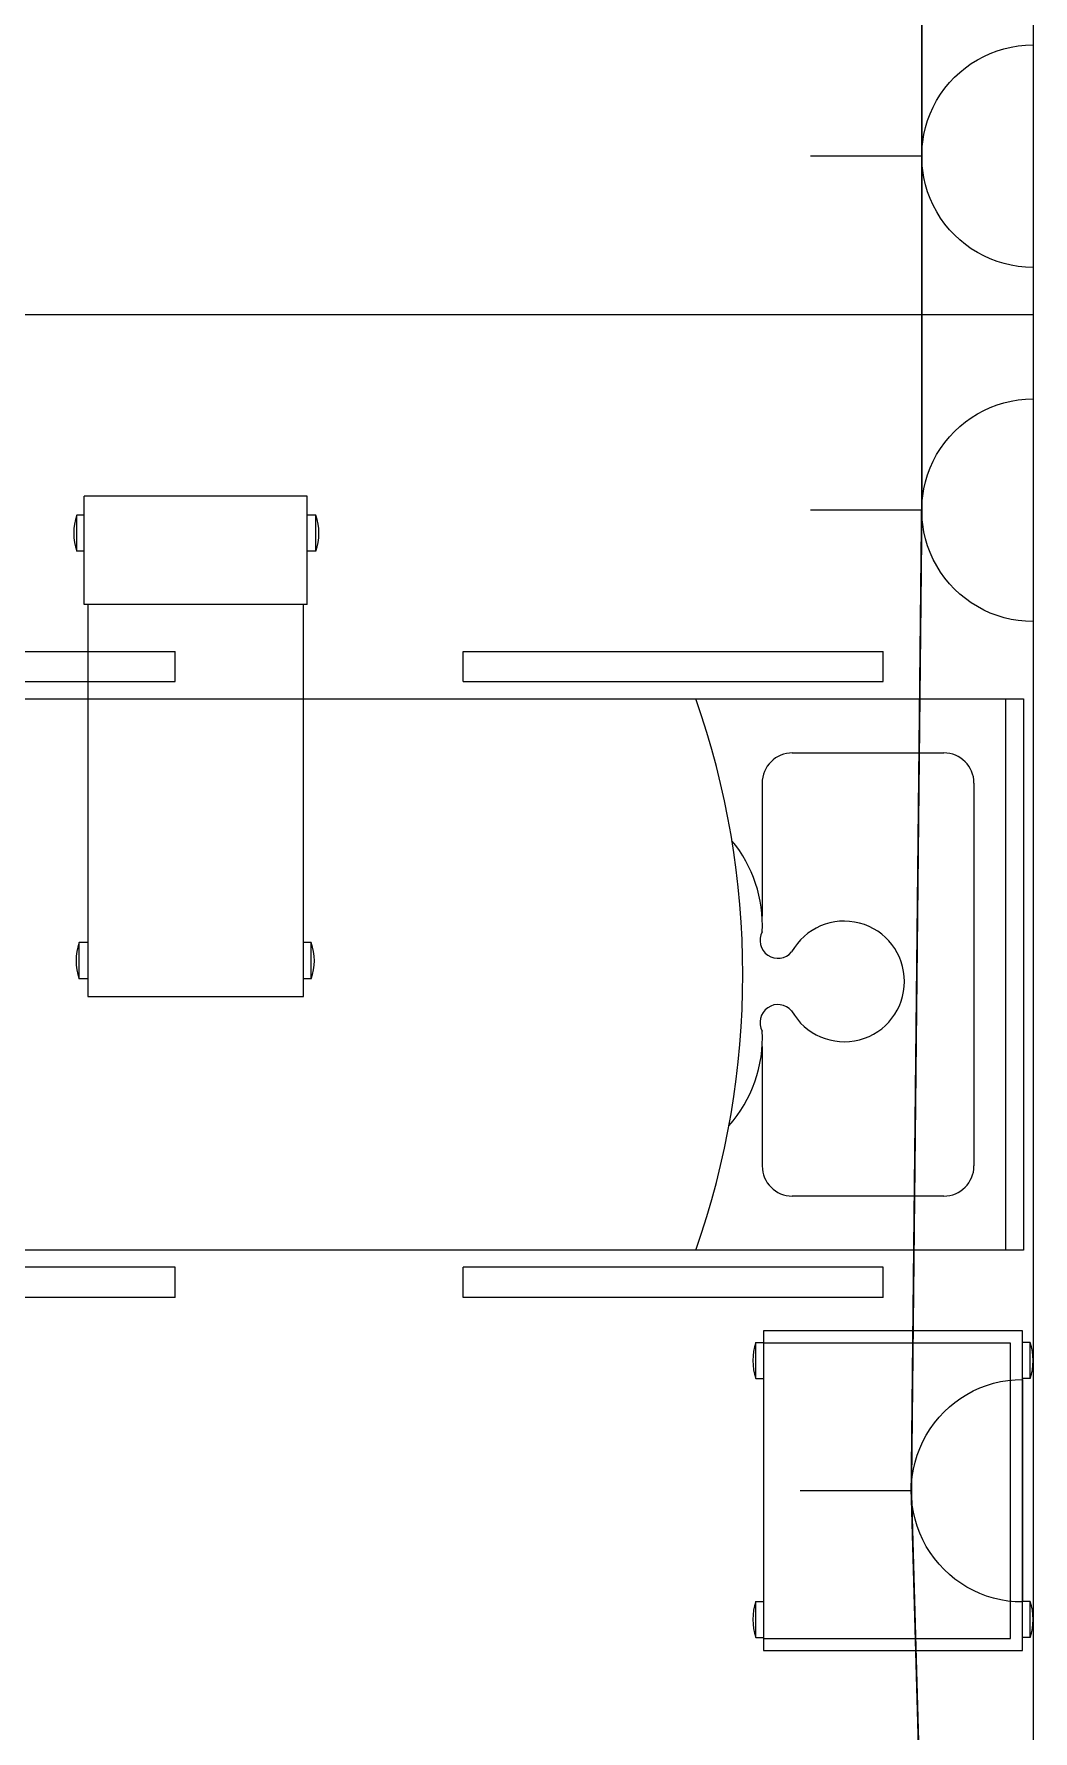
# Model space of a CAD drawing. Header units: metres. Extents: x 75097 to 220695, y -1557923 to -1361206.
# Drawn here: x 124644 to 126301, y -1438512 to -1435696 of the extents above; entities that cross this region are included whole.
import ezdxf

# ---------------------------------------------------------------- set-up
doc = ezdxf.new("R2010")
doc.units = ezdxf.units.M
doc.layers.get('0').update_dxf_attribs({"lineweight": 0})
for name, color, linetype, lineweight in [('A-100 - Copy$0$Medical Equipment and Furniture', 8, 'Continuous', 0), ('A-100 - Copy$0$Medical Equipment and Furniture1', 8, 'Continuous', 5), ('A-100 - Copy$0$Walls', 8, 'Continuous', 0)]:
    doc.layers.add(name, color=color, linetype=linetype, lineweight=lineweight)
doc.layers.add('E-POWR', color=7, linetype='Continuous', lineweight=9, true_color=0x4e7e3e)

# ---------------------------------------------------------------- blocks, each defined once
blk = doc.blocks.new('NORMAL SOCKET')
at = {"layer": 'E-POWR'}
for p, q in [((0, 307.7), (0, 615.4)), ((-307.7, 0), (307.7, 0))]:
    blk.add_line(p, q, dxfattribs=at)
blk.add_ellipse((0, 0), major_axis=(32.8, 305.9), ratio=1, start_param=4.81904, end_param=7.960633, dxfattribs=at)
blk = doc.blocks.new('A-100 - Copy$0$Hospital Bed')
at = {"layer": 'A-100 - Copy$0$Medical Equipment and Furniture1'}
for p, q in [((38.338, -101.6315, 0), (38.338, -101.6815, 0)), ((38.338, -101.6315, 0), (39.0347, -101.6315, 0)), ((39.0347, -101.6315, 0), (39.0347, -101.6815, 0)), ((39.5123, -101.6315, 0), (40.209, -101.6315, 0)), ((39.5123, -101.6315, 0), (39.5123, -101.6815, 0)), ((40.209, -101.6315, 0), (40.209, -101.6815, 0)), ((38.338, -101.6815, 0), (39.0347, -101.6815, 0)), ((39.5123, -101.6815, 0), (40.209, -101.6815, 0)), ((38.105, -102.6245, 0), (38.105, -101.7101, 0)), ((38.105, -101.7101, 0), (40.4164, -101.7101, 0)), ((38.135, -102.6245, 0), (38.135, -101.7101, 0)), ((40.3864, -101.7101, 0), (40.3864, -102.6245, 0)), ((40.4164, -101.7101, 0), (40.4164, -102.6245, 0)), ((38.2374, -101.7997, 0), (38.4887, -101.7997, 0)), ((38.1874, -102.485, 0), (38.1874, -101.8497, 0)), ((38.5387, -102.0476, 0), (38.5387, -101.8497, 0)), ((38.5387, -102.485, 0), (38.5387, -102.264, 0)), ((38.4887, -102.535, 0), (38.2374, -102.535, 0)), ((40.4164, -102.6245, 0), (38.105, -102.6245, 0)), ((38.338, -102.6532, 0), (38.338, -102.7032, 0)), ((39.0347, -102.6532, 0), (38.338, -102.6532, 0)), ((39.0347, -102.6532, 0), (39.0347, -102.7032, 0)), ((40.209, -102.6532, 0), (39.5123, -102.6532, 0)), ((39.5123, -102.6532, 0), (39.5123, -102.7032, 0)), ((40.209, -102.6532, 0), (40.209, -102.7032, 0)), ((39.0347, -102.7032, 0), (38.338, -102.7032, 0)), ((40.209, -102.7032, 0), (39.5123, -102.7032, 0))]:
    blk.add_line(p, q, dxfattribs=at)
at = {"layer": 'A-100 - Copy$0$Medical Equipment and Furniture1', "elevation": 0}
for points in [[(38.6489, -102.6245), (38.6489, -102.6245), (38.6489, -102.6245), (38.6489, -102.6245), (38.6489, -102.6245), (38.6489, -102.6245), (38.6489, -102.6245), (38.6489, -102.6245), (38.6489, -102.6245), (38.6489, -102.6245), (38.6489, -102.6245), (38.6489, -102.6245), (38.6489, -102.6245), (38.6489, -102.6245), (38.6489, -102.6245), (38.6489, -102.6245), (38.6489, -102.6245), (38.6489, -102.6245), (38.6489, -102.6245), (38.6489, -102.6245), (38.6489, -102.6245), (38.6489, -102.6245), (38.6489, -102.6245), (38.6489, -102.6245), (38.6489, -102.6245), (38.6489, -102.6245), (38.6489, -102.6245), (38.6489, -102.6245), (38.6489, -102.6245), (38.6489, -102.6245), (38.6489, -102.6245), (38.6489, -102.6245), (38.6489, -102.6245), (38.6489, -102.6245), (38.6489, -102.6245), (38.6489, -102.6245), (38.6489, -102.6245), (38.6489, -102.6245), (38.6489, -102.6245), (38.6489, -102.6245), (38.6489, -102.6245), (38.6489, -102.6245), (38.6489, -102.6245), (38.6489, -102.6245), (38.6489, -102.6245), (38.6489, -102.6245), (38.6489, -102.6245), (38.6489, -102.6245), (38.6489, -102.6245), (38.6489, -102.6245), (38.6489, -102.6245), (38.6489, -102.6245), (38.6489, -102.6245), (38.6489, -102.6245), (38.6489, -102.6245), (38.6489, -102.6245), (38.6489, -102.6245), (38.6489, -102.6245), (38.6489, -102.6245), (38.6489, -102.6245), (38.6489, -102.6245), (38.6489, -102.6245), (38.6489, -102.6245), (38.6489, -102.6245), (38.6489, -102.6245), (38.6489, -102.6245), (38.6489, -102.6245), (38.6489, -102.6245), (38.6489, -102.6245), (38.6489, -102.6245), (38.6489, -102.6245), (38.6489, -102.6245), (38.6489, -102.6245), (38.6489, -102.6245), (38.6489, -102.6245), (38.6489, -102.6245), (38.6489, -102.6245), (38.6489, -102.6245), (38.6489, -102.6245), (38.6489, -102.6245), (38.6489, -102.6245), (38.6489, -102.6245), (38.6489, -102.6245), (38.6489, -102.6245), (38.6489, -102.6245), (38.6489, -102.6245), (38.6489, -102.6245), (38.6489, -102.6245), (38.6489, -102.6245), (38.6489, -102.6245), (38.6489, -102.6245), (38.6489, -102.6245), (38.6489, -102.6245), (38.6489, -102.6245), (38.6489, -102.6245), (38.6489, -102.6245), (38.6489, -102.6245), (38.6489, -102.6245), (38.6489, -102.6245), (38.6489, -102.6245), (38.6489, -102.6245), (38.6489, -102.6245), (38.6489, -102.6245), (38.6489, -102.6245), (38.6489, -102.6245), (38.6489, -102.6245), (38.6489, -102.6245), (38.6489, -102.6245), (38.6489, -102.6245), (38.6489, -102.6245), (38.6489, -102.6245), (38.6489, -102.6245), (38.6489, -102.6245), (38.6489, -102.6245), (38.6489, -102.6245), (38.6489, -102.6245), (38.6489, -102.6245), (38.6489, -102.6245), (38.6489, -102.6245), (38.6489, -102.6245), (38.6489, -102.6245), (38.6489, -102.6245), (38.6489, -102.6245), (38.6489, -102.6245), (38.6489, -102.6245), (38.6489, -102.6245), (38.6489, -102.6245), (38.6489, -102.6245), (38.6489, -102.6245), (38.6489, -102.6245), (38.6489, -102.6245), (38.6489, -102.6245), (38.6489, -102.6245), (38.6489, -102.6245), (38.6489, -102.6245), (38.6489, -102.6245), (38.6489, -102.6245), (38.6489, -102.6245), (38.6489, -102.6245), (38.6489, -102.6245), (38.6489, -102.6245), (38.6489, -102.6245), (38.6489, -102.6245), (38.6489, -102.6245), (38.6489, -102.6245), (38.6489, -102.6245), (38.6489, -102.6245), (38.6489, -102.6245), (38.6489, -102.6245), (38.6489, -102.6245), (38.6489, -102.6245), (38.6489, -102.6245), (38.6489, -102.6245), (38.6489, -102.6245), (38.6489, -102.6245), (38.6489, -102.6245), (38.6489, -102.6245), (38.6489, -102.6245), (38.6489, -102.6245), (38.6489, -102.6245), (38.6489, -102.6245), (38.6489, -102.6245), (38.6489, -102.6245), (38.6489, -102.6245), (38.6489, -102.6245), (38.6489, -102.6245), (38.6489, -102.6245), (38.6489, -102.6245), (38.6489, -102.6245), (38.6489, -102.6245), (38.6489, -102.6245), (38.6489, -102.6245), (38.6489, -102.6245), (38.6489, -102.6245), (38.6489, -102.6245), (38.6489, -102.6245), (38.6489, -102.6245), (38.6489, -102.6245), (38.6489, -102.6245), (38.6489, -102.6245), (38.6489, -102.6245), (38.6489, -102.6245), (38.6489, -102.6245), (38.6489, -102.6245), (38.6489, -102.6245), (38.6489, -102.6245), (38.6489, -102.6245), (38.6489, -102.6245), (38.6489, -102.6245), (38.6489, -102.6245), (38.6489, -102.6245), (38.6489, -102.6245), (38.6489, -102.6245), (38.6489, -102.6245), (38.6489, -102.6245), (38.6489, -102.6245), (38.6489, -102.6245), (38.6489, -102.6245), (38.6489, -102.6245), (38.6489, -102.6245), (38.6489, -102.6245), (38.6489, -102.6245), (38.6489, -102.6245), (38.6489, -102.6245), (38.6489, -102.6245), (38.6489, -102.6245), (38.6489, -102.6245), (38.6489, -102.6245), (38.6489, -102.6245), (38.6489, -102.6245), (38.6489, -102.6245), (38.6489, -102.6245), (38.6489, -102.6245), (38.6489, -102.6245), (38.6489, -102.6245), (38.6489, -102.6245), (38.6489, -102.6245), (38.6489, -102.6245), (38.6489, -102.6245)], [(38.6489, -102.6245), (38.6489, -102.6245), (38.6489, -102.6245), (38.6489, -102.6245), (38.6489, -102.6245), (38.6489, -102.6245), (38.6489, -102.6245), (38.6489, -102.6245), (38.6489, -102.6245), (38.6489, -102.6245), (38.6489, -102.6245), (38.6489, -102.6245), (38.6489, -102.6245), (38.6489, -102.6245), (38.6489, -102.6245), (38.6489, -102.6245), (38.6489, -102.6245), (38.6489, -102.6245), (38.6489, -102.6245), (38.6489, -102.6245), (38.6489, -102.6245), (38.6489, -102.6245), (38.6489, -102.6245), (38.6489, -102.6245), (38.6489, -102.6245), (38.6489, -102.6245), (38.6489, -102.6245), (38.6489, -102.6245), (38.6489, -102.6245), (38.6489, -102.6245), (38.6489, -102.6245), (38.6489, -102.6245), (38.6489, -102.6245), (38.6489, -102.6245), (38.6489, -102.6245), (38.6489, -102.6245), (38.6489, -102.6245), (38.6489, -102.6245), (38.6489, -102.6245), (38.6489, -102.6245), (38.6489, -102.6245), (38.6489, -102.6245), (38.6489, -102.6245), (38.6489, -102.6245), (38.6489, -102.6245), (38.6489, -102.6245), (38.6489, -102.6245), (38.6489, -102.6245), (38.6489, -102.6245), (38.6489, -102.6245), (38.6489, -102.6245), (38.6489, -102.6245), (38.6489, -102.6245), (38.6489, -102.6245), (38.6489, -102.6245), (38.6489, -102.6245), (38.6489, -102.6245), (38.6489, -102.6245), (38.6489, -102.6245), (38.6489, -102.6245), (38.6489, -102.6245), (38.6489, -102.6245), (38.6489, -102.6245), (38.6489, -102.6245), (38.6489, -102.6245), (38.6489, -102.6245), (38.6489, -102.6245), (38.6489, -102.6245), (38.6489, -102.6245), (38.6489, -102.6245), (38.6489, -102.6245), (38.6489, -102.6245), (38.6489, -102.6245), (38.6489, -102.6245), (38.6489, -102.6245), (38.6489, -102.6245), (38.6489, -102.6245), (38.6489, -102.6245), (38.6489, -102.6245), (38.6489, -102.6245), (38.6489, -102.6245), (38.6489, -102.6245), (38.6489, -102.6245), (38.6489, -102.6245), (38.6489, -102.6245), (38.6489, -102.6245), (38.6489, -102.6245), (38.6489, -102.6245), (38.6489, -102.6245), (38.6489, -102.6245), (38.6489, -102.6245), (38.6489, -102.6245), (38.6489, -102.6245), (38.6489, -102.6245), (38.6489, -102.6245), (38.6489, -102.6245), (38.6489, -102.6245), (38.6489, -102.6245), (38.6489, -102.6245), (38.6489, -102.6245), (38.6489, -102.6245), (38.6489, -102.6245), (38.6489, -102.6245), (38.6489, -102.6245), (38.6489, -102.6245), (38.6489, -102.6245), (38.6489, -102.6245), (38.6489, -102.6245), (38.6489, -102.6245), (38.6489, -102.6245), (38.6489, -102.6245), (38.6489, -102.6245), (38.6489, -102.6245), (38.6489, -102.6245), (38.6489, -102.6245), (38.6489, -102.6245), (38.6489, -102.6245), (38.6489, -102.6245), (38.6489, -102.6245), (38.6489, -102.6245), (38.6489, -102.6245), (38.6489, -102.6245), (38.6489, -102.6245), (38.6489, -102.6245), (38.6489, -102.6245), (38.6489, -102.6245), (38.6489, -102.6245), (38.6489, -102.6245), (38.6489, -102.6245), (38.6489, -102.6245), (38.6489, -102.6245), (38.6489, -102.6245), (38.6489, -102.6245), (38.6489, -102.6245), (38.6489, -102.6245), (38.6489, -102.6245), (38.6489, -102.6245), (38.6489, -102.6245), (38.6489, -102.6245), (38.6489, -102.6245), (38.6489, -102.6245), (38.6489, -102.6245), (38.6489, -102.6245), (38.6489, -102.6245), (38.6489, -102.6245), (38.6489, -102.6245), (38.6489, -102.6245), (38.6489, -102.6245), (38.6489, -102.6245), (38.6489, -102.6245), (38.6489, -102.6245), (38.6489, -102.6245), (38.6489, -102.6245), (38.6489, -102.6245), (38.6489, -102.6245), (38.6489, -102.6245), (38.6489, -102.6245), (38.6489, -102.6245), (38.6489, -102.6245), (38.6489, -102.6245), (38.6489, -102.6245), (38.6489, -102.6245), (38.6489, -102.6245), (38.6489, -102.6245), (38.6489, -102.6245), (38.6489, -102.6245), (38.6489, -102.6245), (38.6489, -102.6245), (38.6489, -102.6245), (38.6489, -102.6245), (38.6489, -102.6245), (38.6489, -102.6245), (38.6489, -102.6245), (38.6489, -102.6245), (38.6489, -102.6245), (38.6489, -102.6245), (38.6489, -102.6245), (38.6489, -102.6245), (38.6489, -102.6245), (38.6489, -102.6245), (38.6489, -102.6245), (38.6489, -102.6245), (38.6489, -102.6245), (38.6489, -102.6245), (38.6489, -102.6245), (38.6489, -102.6245), (38.6489, -102.6245), (38.6489, -102.6245), (38.6489, -102.6245), (38.6489, -102.6245), (38.6489, -102.6245), (38.6489, -102.6245), (38.6489, -102.6245), (38.6489, -102.6245), (38.6489, -102.6245), (38.6489, -102.6245), (38.6489, -102.6245), (38.6489, -102.6245), (38.6489, -102.6245), (38.6489, -102.6245), (38.6489, -102.6245), (38.6489, -102.6245), (38.6489, -102.6245), (38.6489, -102.6245), (38.6489, -102.6245), (38.6489, -102.6245), (38.6489, -102.6245), (38.6489, -102.6245), (38.6489, -102.6245), (38.6489, -102.6245), (38.6489, -102.6245), (38.6489, -102.6245), (38.6489, -102.6245), (38.6489, -102.6245)], [(38.6489, -102.6245), (38.6489, -102.6245), (38.6489, -102.6245), (38.6489, -102.6245), (38.6489, -102.6245), (38.6489, -102.6245), (38.6489, -102.6245), (38.6489, -102.6245), (38.6489, -102.6245), (38.6489, -102.6245), (38.6489, -102.6245), (38.6489, -102.6245), (38.6489, -102.6245), (38.6489, -102.6245), (38.6489, -102.6245), (38.6489, -102.6245), (38.6489, -102.6245), (38.6489, -102.6245), (38.6489, -102.6245), (38.6489, -102.6245), (38.6489, -102.6245), (38.6489, -102.6245), (38.6489, -102.6245), (38.6489, -102.6245), (38.6489, -102.6245), (38.6489, -102.6245), (38.6489, -102.6245), (38.6489, -102.6245), (38.6489, -102.6245), (38.6489, -102.6245), (38.6489, -102.6245), (38.6489, -102.6245), (38.6489, -102.6245), (38.6489, -102.6245), (38.6489, -102.6245), (38.6489, -102.6245), (38.6489, -102.6245), (38.6489, -102.6245), (38.6489, -102.6245), (38.6489, -102.6245), (38.6489, -102.6245), (38.6489, -102.6245), (38.6489, -102.6245), (38.6489, -102.6245), (38.6489, -102.6245), (38.6489, -102.6245), (38.6489, -102.6245), (38.6489, -102.6245), (38.6489, -102.6245), (38.6489, -102.6245), (38.6489, -102.6245), (38.6489, -102.6245), (38.6489, -102.6245), (38.6489, -102.6245), (38.6489, -102.6245), (38.6489, -102.6245), (38.6489, -102.6245), (38.6489, -102.6245), (38.6489, -102.6245), (38.6489, -102.6245), (38.6489, -102.6245), (38.6489, -102.6245), (38.6489, -102.6245), (38.6489, -102.6245), (38.6489, -102.6245), (38.6489, -102.6245), (38.6489, -102.6245), (38.6489, -102.6245), (38.6489, -102.6245), (38.6489, -102.6245), (38.6489, -102.6245), (38.6489, -102.6245), (38.6489, -102.6245), (38.6489, -102.6245), (38.6489, -102.6245), (38.6489, -102.6245), (38.6489, -102.6245), (38.6489, -102.6245), (38.6489, -102.6245), (38.6489, -102.6245), (38.6489, -102.6245), (38.6489, -102.6245), (38.6489, -102.6245), (38.6489, -102.6245), (38.6489, -102.6245), (38.6489, -102.6245), (38.6489, -102.6245), (38.6489, -102.6245), (38.6489, -102.6245), (38.6489, -102.6245), (38.6489, -102.6245), (38.6489, -102.6245), (38.6489, -102.6245), (38.6489, -102.6245), (38.6489, -102.6245), (38.6489, -102.6245), (38.6489, -102.6245), (38.6489, -102.6245), (38.6489, -102.6245), (38.6489, -102.6245), (38.6489, -102.6245), (38.6489, -102.6245), (38.6489, -102.6245), (38.6489, -102.6245), (38.6489, -102.6245), (38.6489, -102.6245), (38.6489, -102.6245), (38.6489, -102.6245), (38.6489, -102.6245), (38.6489, -102.6245), (38.6489, -102.6245), (38.6489, -102.6245), (38.6489, -102.6245), (38.6489, -102.6245), (38.6489, -102.6245), (38.6489, -102.6245), (38.6489, -102.6245), (38.6489, -102.6245), (38.6489, -102.6245), (38.6489, -102.6245), (38.6489, -102.6245), (38.6489, -102.6245), (38.6489, -102.6245), (38.6489, -102.6245), (38.6489, -102.6245), (38.6489, -102.6245), (38.6489, -102.6245), (38.6489, -102.6245), (38.6489, -102.6245), (38.6489, -102.6245), (38.6489, -102.6245), (38.6489, -102.6245), (38.6489, -102.6245), (38.6489, -102.6245), (38.6489, -102.6245), (38.6489, -102.6245), (38.6489, -102.6245), (38.6489, -102.6245), (38.6489, -102.6245), (38.6489, -102.6245), (38.6489, -102.6245), (38.6489, -102.6245), (38.6489, -102.6245), (38.6489, -102.6245), (38.6489, -102.6245), (38.6489, -102.6245), (38.6489, -102.6245), (38.6489, -102.6245), (38.6489, -102.6245), (38.6489, -102.6245), (38.6489, -102.6245), (38.6489, -102.6245), (38.6489, -102.6245), (38.6489, -102.6245), (38.6489, -102.6245), (38.6489, -102.6245), (38.6489, -102.6245), (38.6489, -102.6245), (38.6489, -102.6245), (38.6489, -102.6245), (38.6489, -102.6245), (38.6489, -102.6245), (38.6489, -102.6245), (38.6489, -102.6245), (38.6489, -102.6245), (38.6489, -102.6245), (38.6489, -102.6245), (38.6489, -102.6245), (38.6489, -102.6245), (38.6489, -102.6245), (38.6489, -102.6245), (38.6489, -102.6245), (38.6489, -102.6245), (38.6489, -102.6245), (38.6489, -102.6245), (38.6489, -102.6245), (38.6489, -102.6245), (38.6489, -102.6245), (38.6489, -102.6245), (38.6489, -102.6245), (38.6489, -102.6245), (38.6489, -102.6245), (38.6489, -102.6245), (38.6489, -102.6245), (38.6489, -102.6245), (38.6489, -102.6245), (38.6489, -102.6245), (38.6489, -102.6245), (38.6489, -102.6245), (38.6489, -102.6245), (38.6489, -102.6245), (38.6489, -102.6245), (38.6489, -102.6245), (38.6489, -102.6245), (38.6489, -102.6245), (38.6489, -102.6245), (38.6489, -102.6245), (38.6489, -102.6245), (38.6489, -102.6245), (38.6489, -102.6245), (38.6489, -102.6245), (38.6489, -102.6245), (38.6489, -102.6245), (38.6489, -102.6245), (38.6489, -102.6245), (38.6489, -102.6245), (38.6489, -102.6245), (38.6489, -102.6245), (38.6489, -102.6245), (38.6489, -102.6245), (38.6489, -102.6245), (38.6489, -102.6245), (38.6489, -102.6245), (38.6489, -102.6245), (38.6489, -102.6245), (38.6489, -102.6245), (38.6489, -102.6245), (38.6489, -102.6245), (38.6489, -102.6245), (38.6489, -102.6245), (38.6489, -102.6245), (38.6489, -102.6245), (38.6489, -102.6245), (38.6489, -102.6245), (38.6489, -102.6245), (38.6489, -102.6245), (38.6489, -102.6245), (38.6489, -102.6245), (38.6489, -102.6245), (38.6489, -102.6245), (38.6489, -102.6245), (38.6489, -102.6245), (38.6489, -102.6245), (38.6489, -102.6245), (38.6489, -102.6245), (38.6489, -102.6245), (38.6489, -102.6245), (38.6489, -102.6245), (38.6489, -102.6245), (38.6489, -102.6245), (38.6489, -102.6245), (38.6489, -102.6245), (38.6489, -102.6245), (38.6489, -102.6245), (38.6489, -102.6245), (38.6489, -102.6245), (38.6489, -102.6245), (38.6489, -102.6245), (38.6489, -102.6245), (38.6489, -102.6245), (38.6489, -102.6245), (38.6489, -102.6245), (38.6489, -102.6245), (38.6489, -102.6245), (38.6489, -102.6245), (38.6489, -102.6245), (38.6489, -102.6245), (38.6489, -102.6245), (38.6489, -102.6245), (38.6489, -102.6245), (38.6489, -102.6245), (38.6489, -102.6245), (38.6489, -102.6245), (38.6489, -102.6245), (38.6489, -102.6245), (38.6489, -102.6245), (38.6489, -102.6245), (38.6489, -102.6245), (38.6489, -102.6245), (38.6489, -102.6245), (38.6489, -102.6245), (38.6489, -102.6245), (38.6489, -102.6245), (38.6489, -102.6245), (38.6489, -102.6245), (38.6489, -102.6245), (38.6489, -102.6245)]]:
    blk.add_lwpolyline(points, close=True, dxfattribs=at)
for points in [[(38.6489, -102.6245), (38.6489, -102.6245), (38.6489, -102.6245), (38.6489, -102.6245), (38.6489, -102.6245), (38.6489, -102.6245), (38.6489, -102.6245), (38.6489, -102.6245)], [(38.6489, -102.6245), (38.6489, -102.6245), (38.6489, -102.6245), (38.6489, -102.6245), (38.6489, -102.6245), (38.6489, -102.6245), (38.6489, -102.6245), (38.6489, -102.6245), (38.6489, -102.6245), (38.6489, -102.6245), (38.6489, -102.6245), (38.6489, -102.6245), (38.6489, -102.6245), (38.6489, -102.6245), (38.6489, -102.6245), (38.6489, -102.6245), (38.6489, -102.6245), (38.6489, -102.6245), (38.6489, -102.6245), (38.6489, -102.6245), (38.6489, -102.6245), (38.6489, -102.6245), (38.6489, -102.6245), (38.6489, -102.6245), (38.6489, -102.6245), (38.6489, -102.6245), (38.6489, -102.6245), (38.6489, -102.6245), (38.6489, -102.6245), (38.6489, -102.6245), (38.6489, -102.6245), (38.6489, -102.6245), (38.6489, -102.6245), (38.6489, -102.6245), (38.6489, -102.6245), (38.6489, -102.6245), (38.6489, -102.6245), (38.6489, -102.6245), (38.6489, -102.6245), (38.6489, -102.6245), (38.6489, -102.6245), (38.6489, -102.6245), (38.6489, -102.6245), (38.6489, -102.6245), (38.6489, -102.6245), (38.6489, -102.6245), (38.6489, -102.6245), (38.6489, -102.6245), (38.6489, -102.6245), (38.6489, -102.6245), (38.6489, -102.6245), (38.6489, -102.6245), (38.6489, -102.6245), (38.6489, -102.6245), (38.6489, -102.6245), (38.6489, -102.6245), (38.6489, -102.6245), (38.6489, -102.6245), (38.6489, -102.6245), (38.6489, -102.6245), (38.6489, -102.6245), (38.6489, -102.6245), (38.6489, -102.6245), (38.6489, -102.6245), (38.6489, -102.6245), (38.6489, -102.6245), (38.6489, -102.6245), (38.6489, -102.6245), (38.6489, -102.6245), (38.6489, -102.6245), (38.6489, -102.6245), (38.6489, -102.6245), (38.6489, -102.6245), (38.6489, -102.6245), (38.6489, -102.6245), (38.6489, -102.6245), (38.6489, -102.6245), (38.6489, -102.6245), (38.6489, -102.6245), (38.6489, -102.6245), (38.6489, -102.6245), (38.6489, -102.6245), (38.6489, -102.6245), (38.6489, -102.6245), (38.6489, -102.6245), (38.6489, -102.6245), (38.6489, -102.6245), (38.6489, -102.6245), (38.6489, -102.6245), (38.6489, -102.6245), (38.6489, -102.6245), (38.6489, -102.6245), (38.6489, -102.6245), (38.6489, -102.6245), (38.6489, -102.6245), (38.6489, -102.6245), (38.6489, -102.6245), (38.6489, -102.6245), (38.6489, -102.6245), (38.6489, -102.6245), (38.6489, -102.6245), (38.6489, -102.6245), (38.6489, -102.6245), (38.6489, -102.6245), (38.6489, -102.6245), (38.6489, -102.6245), (38.6489, -102.6245), (38.6489, -102.6245), (38.6489, -102.6245), (38.6489, -102.6245), (38.6489, -102.6245)], [(38.6489, -102.6245), (38.6489, -102.6245), (38.6489, -102.6245), (38.6489, -102.6245), (38.6489, -102.6245), (38.6489, -102.6245), (38.6489, -102.6245), (38.6489, -102.6245), (38.6489, -102.6245), (38.6489, -102.6245), (38.6489, -102.6245), (38.6489, -102.6245), (38.6489, -102.6245), (38.6489, -102.6245), (38.6489, -102.6245), (38.6489, -102.6245), (38.6489, -102.6245)], [(38.6489, -102.6245), (38.6489, -102.6245), (38.6489, -102.6245), (38.6489, -102.6245), (38.6489, -102.6245), (38.6489, -102.6245), (38.6489, -102.6245)], [(38.6489, -102.6245), (38.6489, -102.6245), (38.6489, -102.6245), (38.6489, -102.6245), (38.6489, -102.6245), (38.6489, -102.6245), (38.6489, -102.6245), (38.6489, -102.6245), (38.6489, -102.6245), (38.6489, -102.6245), (38.6489, -102.6245), (38.6489, -102.6245)], [(38.6489, -102.6245), (38.6489, -102.6245), (38.6489, -102.6245), (38.6489, -102.6245), (38.6489, -102.6245), (38.6489, -102.6245), (38.6489, -102.6245), (38.6489, -102.6245), (38.6489, -102.6245), (38.6489, -102.6245), (38.6489, -102.6245), (38.6489, -102.6245), (38.6489, -102.6245), (38.6489, -102.6245), (38.6489, -102.6245), (38.6489, -102.6245), (38.6489, -102.6245), (38.6489, -102.6245), (38.6489, -102.6245), (38.6489, -102.6245), (38.6489, -102.6245), (38.6489, -102.6245), (38.6489, -102.6245), (38.6489, -102.6245), (38.6489, -102.6245), (38.6489, -102.6245), (38.6489, -102.6245), (38.6489, -102.6245), (38.6489, -102.6245), (38.6489, -102.6245), (38.6489, -102.6245), (38.6489, -102.6245), (38.6489, -102.6245), (38.6489, -102.6245), (38.6489, -102.6245), (38.6489, -102.6245), (38.6489, -102.6245), (38.6489, -102.6245), (38.6489, -102.6245), (38.6489, -102.6245), (38.6489, -102.6245), (38.6489, -102.6245), (38.6489, -102.6245), (38.6489, -102.6245), (38.6489, -102.6245), (38.6489, -102.6245), (38.6489, -102.6245), (38.6489, -102.6245), (38.6489, -102.6245), (38.6489, -102.6245), (38.6489, -102.6245), (38.6489, -102.6245), (38.6489, -102.6245), (38.6489, -102.6245), (38.6489, -102.6245), (38.6489, -102.6245), (38.6489, -102.6245), (38.6489, -102.6245), (38.6489, -102.6245), (38.6489, -102.6245), (38.6489, -102.6245), (38.6489, -102.6245), (38.6489, -102.6245), (38.6489, -102.6245), (38.6489, -102.6245), (38.6489, -102.6245), (38.6489, -102.6245), (38.6489, -102.6245), (38.6489, -102.6245), (38.6489, -102.6245), (38.6489, -102.6245), (38.6489, -102.6245), (38.6489, -102.6245), (38.6489, -102.6245), (38.6489, -102.6245), (38.6489, -102.6245), (38.6489, -102.6245), (38.6489, -102.6245), (38.6489, -102.6245), (38.6489, -102.6245), (38.6489, -102.6245), (38.6489, -102.6245), (38.6489, -102.6245), (38.6489, -102.6245), (38.6489, -102.6245), (38.6489, -102.6245), (38.6489, -102.6245), (38.6489, -102.6245), (38.6489, -102.6245)], [(38.6489, -102.6245), (38.6489, -102.6245), (38.6489, -102.6245), (38.6489, -102.6245), (38.6489, -102.6245), (38.6489, -102.6245), (38.6489, -102.6245), (38.6489, -102.6245), (38.6489, -102.6245), (38.6489, -102.6245), (38.6489, -102.6245), (38.6489, -102.6245), (38.6489, -102.6245), (38.6489, -102.6245), (38.6489, -102.6245), (38.6489, -102.6245), (38.6489, -102.6245), (38.6489, -102.6245), (38.6489, -102.6245), (38.6489, -102.6245), (38.6489, -102.6245), (38.6489, -102.6245), (38.6489, -102.6245), (38.6489, -102.6245), (38.6489, -102.6245), (38.6489, -102.6245), (38.6489, -102.6245), (38.6489, -102.6245), (38.6489, -102.6245), (38.6489, -102.6245), (38.6489, -102.6245), (38.6489, -102.6245), (38.6489, -102.6245), (38.6489, -102.6245), (38.6489, -102.6245), (38.6489, -102.6245), (38.6489, -102.6245), (38.6489, -102.6245), (38.6489, -102.6245), (38.6489, -102.6245), (38.6489, -102.6245), (38.6489, -102.6245), (38.6489, -102.6245), (38.6489, -102.6245), (38.6489, -102.6245), (38.6489, -102.6245), (38.6489, -102.6245), (38.6489, -102.6245), (38.6489, -102.6245), (38.6489, -102.6245), (38.6489, -102.6245), (38.6489, -102.6245), (38.6489, -102.6245), (38.6489, -102.6245)], [(38.6489, -102.6245), (38.6489, -102.6245), (38.6489, -102.6245), (38.6489, -102.6245), (38.6489, -102.6245), (38.6489, -102.6245), (38.6489, -102.6245), (38.6489, -102.6245), (38.6489, -102.6245), (38.6489, -102.6245)], [(38.6489, -102.6245), (38.6489, -102.6245), (38.6489, -102.6245), (38.6489, -102.6245), (38.6489, -102.6245), (38.6489, -102.6245), (38.6489, -102.6245), (38.6489, -102.6245), (38.6489, -102.6245), (38.6489, -102.6245)], [(38.6489, -102.6245), (38.6489, -102.6245), (38.6489, -102.6245), (38.6489, -102.6245), (38.6489, -102.6245), (38.6489, -102.6245), (38.6489, -102.6245), (38.6489, -102.6245), (38.6489, -102.6245), (38.6489, -102.6245), (38.6489, -102.6245), (38.6489, -102.6245), (38.6489, -102.6245), (38.6489, -102.6245), (38.6489, -102.6245)], [(38.6489, -102.6245), (38.6489, -102.6245), (38.6489, -102.6245), (38.6489, -102.6245), (38.6489, -102.6245), (38.6489, -102.6245), (38.6489, -102.6245), (38.6489, -102.6245), (38.6489, -102.6245), (38.6489, -102.6245)], [(38.6489, -102.6245), (38.6489, -102.6245), (38.6489, -102.6245), (38.6489, -102.6245), (38.6489, -102.6245), (38.6489, -102.6245), (38.6489, -102.6245)], [(38.6489, -102.6245), (38.6489, -102.6245), (38.6489, -102.6245), (38.6489, -102.6245), (38.6489, -102.6245), (38.6489, -102.6245), (38.6489, -102.6245), (38.6489, -102.6245), (38.6489, -102.6245), (38.6489, -102.6245)], [(38.6489, -102.6245), (38.6489, -102.6245), (38.6489, -102.6245), (38.6489, -102.6245), (38.6489, -102.6245), (38.6489, -102.6245), (38.6489, -102.6245), (38.6489, -102.6245), (38.6489, -102.6245), (38.6489, -102.6245), (38.6489, -102.6245), (38.6489, -102.6245), (38.6489, -102.6245), (38.6489, -102.6245), (38.6489, -102.6245), (38.6489, -102.6245), (38.6489, -102.6245), (38.6489, -102.6245)], [(38.6489, -102.6245), (38.6489, -102.6245), (38.6489, -102.6245), (38.6489, -102.6245), (38.6489, -102.6245), (38.6489, -102.6245), (38.6489, -102.6245), (38.6489, -102.6245), (38.6489, -102.6245)]]:
    blk.add_lwpolyline(points, dxfattribs=at)
at = {"layer": 'A-100 - Copy$0$Medical Equipment and Furniture1'}
for centre, radius, start, end in [((39.9488, -102.1673, 0), 1.378, 160.6222, 199.3778), ((38.2374, -101.8497, 0), 0.05, 90, 180), ((38.4887, -101.8497, 0), 0.05, 0, 90), ((38.7578, -102.0625, 0), 0.2195, 138.2973, 182.816), ((38.4026, -102.1558, 0), 0.1, 29.3037, 330.6963), ((38.5126, -102.0878, 0), 0.0297, 220.0437, 29.1003), ((38.5126, -102.2238, 0), 0.0297, 330.8997, 139.9563), ((38.7578, -102.2491, 0), 0.2195, 177.184, 219.6878), ((38.2374, -102.485, 0), 0.05, 180, 270), ((38.4887, -102.485, 0), 0.05, 270, 0)]:
    blk.add_arc(centre, radius, start, end, dxfattribs=at)
blk = doc.blocks.new('A-100 - Copy$0$HF13963-P')
at = {"layer": 'A-100 - Copy$0$Medical Equipment and Furniture1'}
for p, q in [((0.0915, 0.1995), (0.0315, 0.1995)), ((0.0315, 0.1995), (0.0315, 0.185)), ((0.0915, 0.1995), (0.0915, 0.185)), ((0.18, 0.185), (0, 0.185)), ((0, 0.185), (0, -0.185)), ((0.18, 0.185), (0.18, -0.185)), ((0.83, 0.1788), (0.18, 0.1788)), ((0.8007, 0.1919), (0.7407, 0.1919)), ((0.7407, 0.1919), (0.7407, 0.1788)), ((0.8007, 0.1919), (0.8007, 0.1788)), ((0.83, -0.1788), (0.83, 0.1788)), ((0.18, -0.185), (0, -0.185)), ((0.0315, -0.185), (0.0315, -0.1971)), ((0.0915, -0.185), (0.0915, -0.1971)), ((0.18, -0.1788), (0.83, -0.1788)), ((0.7407, -0.1788), (0.7407, -0.1933)), ((0.8007, -0.1933), (0.7407, -0.1933)), ((0.8007, -0.1788), (0.8007, -0.1933)), ((0.0915, -0.1971), (0.0315, -0.1971))]:
    blk.add_line(p, q, dxfattribs=at)
for centre, start, end in [((0.0615, 0.112), 71.0754, 108.9246), ((0.7707, 0.1044), 71.0754, 108.9246), ((0.7707, -0.1058), 251.0754, 288.9246), ((0.0615, -0.1096), 251.0754, 288.9246)]:
    blk.add_arc(centre, 0.0925, start, end, dxfattribs=at)
blk = doc.blocks.new('A-100 - Copy$0$HF10531-P')
at = {"layer": 'A-100 - Copy$0$Medical Equipment and Furniture1'}
for p, q in [((0.53, 0.43), (0, 0.43)), ((0, 0.43), (0, 0)), ((0.0791, 0.4424), (0.0191, 0.4424)), ((0.0191, 0.4424), (0.0191, 0.43)), ((0.0791, 0.4424), (0.0791, 0.43)), ((0.5086, 0.4424), (0.4486, 0.4424)), ((0.4486, 0.4424), (0.4486, 0.43)), ((0.5086, 0.4424), (0.5086, 0.43)), ((0.53, 0), (0.53, 0.43)), ((0.51, 0.41), (0.02, 0.41)), ((0.02, 0.41), (0.02, 0)), ((0.51, 0), (0.51, 0.41)), ((0, 0), (0.53, 0)), ((0.0191, -0.0124), (0.0191, 0)), ((0.0791, -0.0124), (0.0791, 0)), ((0.4486, -0.0124), (0.4486, 0)), ((0.5086, -0.0124), (0.5086, 0)), ((0.0791, -0.0124), (0.0191, -0.0124)), ((0.5086, -0.0124), (0.4486, -0.0124))]:
    blk.add_line(p, q, dxfattribs=at)
for points in [[(0.02, 0.41), (0.02, 0.41), (0.02, 0.41), (0.02, 0.41), (0.02, 0.41), (0.02, 0.41), (0.02, 0.41), (0.02, 0.41), (0.02, 0.41), (0.02, 0.41), (0.02, 0.41), (0.02, 0.41), (0.02, 0.41), (0.02, 0.41), (0.02, 0.41), (0.02, 0.41), (0.02, 0.41), (0.02, 0.41), (0.02, 0.41), (0.02, 0.41), (0.02, 0.41), (0.02, 0.41), (0.02, 0.41), (0.02, 0.41), (0.02, 0.41), (0.02, 0.41), (0.02, 0.41), (0.02, 0.41), (0.02, 0.41), (0.02, 0.41), (0.02, 0.41), (0.02, 0.41), (0.02, 0.41), (0.02, 0.41), (0.02, 0.41), (0.02, 0.41), (0.02, 0.41), (0.02, 0.41), (0.02, 0.41), (0.02, 0.41), (0.02, 0.41), (0.02, 0.41), (0.02, 0.41), (0.02, 0.41), (0.02, 0.41), (0.02, 0.41), (0.02, 0.41), (0.02, 0.41), (0.02, 0.41), (0.02, 0.41), (0.02, 0.41), (0.02, 0.41), (0.02, 0.41), (0.02, 0.41), (0.02, 0.41), (0.02, 0.41), (0.02, 0.41), (0.02, 0.41), (0.02, 0.41), (0.02, 0.41), (0.02, 0.41), (0.02, 0.41), (0.02, 0.41), (0.02, 0.41), (0.02, 0.41), (0.02, 0.41), (0.02, 0.41), (0.02, 0.41), (0.02, 0.41), (0.02, 0.41), (0.02, 0.41), (0.02, 0.41), (0.02, 0.41), (0.02, 0.41), (0.02, 0.41), (0.02, 0.41), (0.02, 0.41), (0.02, 0.41), (0.02, 0.41), (0.02, 0.41), (0.02, 0.41), (0.02, 0.41), (0.02, 0.41), (0.02, 0.41), (0.02, 0.41), (0.02, 0.41), (0.02, 0.41), (0.02, 0.41), (0.02, 0.41), (0.02, 0.41), (0.02, 0.41), (0.02, 0.41), (0.02, 0.41), (0.02, 0.41), (0.02, 0.41), (0.02, 0.41), (0.02, 0.41), (0.02, 0.41), (0.02, 0.41), (0.02, 0.41), (0.02, 0.41), (0.02, 0.41), (0.02, 0.41), (0.02, 0.41), (0.02, 0.41), (0.02, 0.41), (0.02, 0.41), (0.02, 0.41), (0.02, 0.41), (0.02, 0.41), (0.02, 0.41), (0.02, 0.41), (0.02, 0.41), (0.02, 0.41), (0.02, 0.41), (0.02, 0.41), (0.02, 0.41), (0.02, 0.41), (0.02, 0.41), (0.02, 0.41), (0.02, 0.41), (0.02, 0.41), (0.02, 0.41), (0.02, 0.41), (0.02, 0.41), (0.02, 0.41), (0.02, 0.41), (0.02, 0.41), (0.02, 0.41), (0.02, 0.41), (0.02, 0.41), (0.02, 0.41), (0.02, 0.41), (0.02, 0.41), (0.02, 0.41), (0.02, 0.41), (0.02, 0.41), (0.02, 0.41), (0.02, 0.41), (0.02, 0.41), (0.02, 0.41), (0.02, 0.41), (0.02, 0.41), (0.02, 0.41), (0.02, 0.41), (0.02, 0.41), (0.02, 0.41), (0.02, 0.41), (0.02, 0.41), (0.02, 0.41), (0.02, 0.41), (0.02, 0.41), (0.02, 0.41), (0.02, 0.41), (0.02, 0.41), (0.02, 0.41), (0.02, 0.41), (0.02, 0.41), (0.02, 0.41), (0.02, 0.41), (0.02, 0.41), (0.02, 0.41), (0.02, 0.41), (0.02, 0.41), (0.02, 0.41), (0.02, 0.41), (0.02, 0.41), (0.02, 0.41), (0.02, 0.41), (0.02, 0.41), (0.02, 0.41), (0.02, 0.41), (0.02, 0.41), (0.02, 0.41), (0.02, 0.41), (0.02, 0.41), (0.02, 0.41), (0.02, 0.41), (0.02, 0.41), (0.02, 0.41), (0.02, 0.41), (0.02, 0.41), (0.02, 0.41), (0.02, 0.41), (0.02, 0.41), (0.02, 0.41), (0.02, 0.41), (0.02, 0.41), (0.02, 0.41), (0.02, 0.41), (0.02, 0.41), (0.02, 0.41), (0.02, 0.41), (0.02, 0.41), (0.02, 0.41), (0.02, 0.41), (0.02, 0.41), (0.02, 0.41), (0.02, 0.41), (0.02, 0.41), (0.02, 0.41), (0.02, 0.41), (0.02, 0.41), (0.02, 0.41), (0.02, 0.41), (0.02, 0.41), (0.02, 0.41), (0.02, 0.41), (0.02, 0.41), (0.02, 0.41), (0.02, 0.41), (0.02, 0.41), (0.02, 0.41), (0.02, 0.41), (0.02, 0.41), (0.02, 0.41), (0.02, 0.41), (0.02, 0.41), (0.02, 0.41)], [(0.02, 0.41), (0.02, 0.41), (0.02, 0.41), (0.02, 0.41), (0.02, 0.41), (0.02, 0.41), (0.02, 0.41), (0.02, 0.41), (0.02, 0.41), (0.02, 0.41), (0.02, 0.41), (0.02, 0.41), (0.02, 0.41), (0.02, 0.41), (0.02, 0.41), (0.02, 0.41), (0.02, 0.41), (0.02, 0.41), (0.02, 0.41), (0.02, 0.41), (0.02, 0.41), (0.02, 0.41), (0.02, 0.41), (0.02, 0.41), (0.02, 0.41), (0.02, 0.41), (0.02, 0.41), (0.02, 0.41), (0.02, 0.41), (0.02, 0.41), (0.02, 0.41), (0.02, 0.41), (0.02, 0.41), (0.02, 0.41), (0.02, 0.41), (0.02, 0.41), (0.02, 0.41), (0.02, 0.41), (0.02, 0.41), (0.02, 0.41), (0.02, 0.41), (0.02, 0.41), (0.02, 0.41), (0.02, 0.41), (0.02, 0.41), (0.02, 0.41), (0.02, 0.41), (0.02, 0.41), (0.02, 0.41), (0.02, 0.41), (0.02, 0.41), (0.02, 0.41), (0.02, 0.41), (0.02, 0.41), (0.02, 0.41), (0.02, 0.41), (0.02, 0.41), (0.02, 0.41), (0.02, 0.41), (0.02, 0.41), (0.02, 0.41), (0.02, 0.41), (0.02, 0.41), (0.02, 0.41), (0.02, 0.41), (0.02, 0.41), (0.02, 0.41), (0.02, 0.41), (0.02, 0.41), (0.02, 0.41), (0.02, 0.41), (0.02, 0.41), (0.02, 0.41), (0.02, 0.41), (0.02, 0.41), (0.02, 0.41), (0.02, 0.41), (0.02, 0.41), (0.02, 0.41), (0.02, 0.41), (0.02, 0.41), (0.02, 0.41), (0.02, 0.41), (0.02, 0.41), (0.02, 0.41), (0.02, 0.41), (0.02, 0.41), (0.02, 0.41), (0.02, 0.41), (0.02, 0.41), (0.02, 0.41), (0.02, 0.41), (0.02, 0.41), (0.02, 0.41), (0.02, 0.41), (0.02, 0.41), (0.02, 0.41), (0.02, 0.41), (0.02, 0.41), (0.02, 0.41), (0.02, 0.41), (0.02, 0.41), (0.02, 0.41), (0.02, 0.41), (0.02, 0.41), (0.02, 0.41), (0.02, 0.41), (0.02, 0.41), (0.02, 0.41), (0.02, 0.41), (0.02, 0.41), (0.02, 0.41), (0.02, 0.41), (0.02, 0.41), (0.02, 0.41), (0.02, 0.41), (0.02, 0.41), (0.02, 0.41), (0.02, 0.41), (0.02, 0.41), (0.02, 0.41), (0.02, 0.41), (0.02, 0.41), (0.02, 0.41), (0.02, 0.41), (0.02, 0.41), (0.02, 0.41), (0.02, 0.41), (0.02, 0.41), (0.02, 0.41), (0.02, 0.41), (0.02, 0.41), (0.02, 0.41), (0.02, 0.41), (0.02, 0.41), (0.02, 0.41), (0.02, 0.41), (0.02, 0.41), (0.02, 0.41), (0.02, 0.41), (0.02, 0.41), (0.02, 0.41), (0.02, 0.41), (0.02, 0.41), (0.02, 0.41), (0.02, 0.41), (0.02, 0.41), (0.02, 0.41), (0.02, 0.41), (0.02, 0.41), (0.02, 0.41), (0.02, 0.41), (0.02, 0.41), (0.02, 0.41), (0.02, 0.41), (0.02, 0.41), (0.02, 0.41), (0.02, 0.41), (0.02, 0.41), (0.02, 0.41), (0.02, 0.41), (0.02, 0.41), (0.02, 0.41), (0.02, 0.41), (0.02, 0.41), (0.02, 0.41), (0.02, 0.41), (0.02, 0.41), (0.02, 0.41), (0.02, 0.41), (0.02, 0.41), (0.02, 0.41), (0.02, 0.41), (0.02, 0.41), (0.02, 0.41), (0.02, 0.41), (0.02, 0.41), (0.02, 0.41), (0.02, 0.41), (0.02, 0.41), (0.02, 0.41), (0.02, 0.41), (0.02, 0.41), (0.02, 0.41), (0.02, 0.41), (0.02, 0.41), (0.02, 0.41), (0.02, 0.41), (0.02, 0.41), (0.02, 0.41), (0.02, 0.41), (0.02, 0.41), (0.02, 0.41), (0.02, 0.41), (0.02, 0.41), (0.02, 0.41), (0.02, 0.41), (0.02, 0.41), (0.02, 0.41), (0.02, 0.41), (0.02, 0.41), (0.02, 0.41), (0.02, 0.41), (0.02, 0.41), (0.02, 0.41), (0.02, 0.41), (0.02, 0.41), (0.02, 0.41), (0.02, 0.41), (0.02, 0.41), (0.02, 0.41), (0.02, 0.41), (0.02, 0.41), (0.02, 0.41)], [(0.02, 0.41), (0.02, 0.41), (0.02, 0.41), (0.02, 0.41), (0.02, 0.41), (0.02, 0.41), (0.02, 0.41), (0.02, 0.41), (0.02, 0.41), (0.02, 0.41), (0.02, 0.41), (0.02, 0.41), (0.02, 0.41), (0.02, 0.41), (0.02, 0.41), (0.02, 0.41), (0.02, 0.41), (0.02, 0.41), (0.02, 0.41), (0.02, 0.41), (0.02, 0.41), (0.02, 0.41), (0.02, 0.41), (0.02, 0.41), (0.02, 0.41), (0.02, 0.41), (0.02, 0.41), (0.02, 0.41), (0.02, 0.41), (0.02, 0.41), (0.02, 0.41), (0.02, 0.41), (0.02, 0.41), (0.02, 0.41), (0.02, 0.41), (0.02, 0.41), (0.02, 0.41), (0.02, 0.41), (0.02, 0.41), (0.02, 0.41), (0.02, 0.41), (0.02, 0.41), (0.02, 0.41), (0.02, 0.41), (0.02, 0.41), (0.02, 0.41), (0.02, 0.41), (0.02, 0.41), (0.02, 0.41), (0.02, 0.41), (0.02, 0.41), (0.02, 0.41), (0.02, 0.41), (0.02, 0.41), (0.02, 0.41), (0.02, 0.41), (0.02, 0.41), (0.02, 0.41), (0.02, 0.41), (0.02, 0.41), (0.02, 0.41), (0.02, 0.41), (0.02, 0.41), (0.02, 0.41), (0.02, 0.41), (0.02, 0.41), (0.02, 0.41), (0.02, 0.41), (0.02, 0.41), (0.02, 0.41), (0.02, 0.41), (0.02, 0.41), (0.02, 0.41), (0.02, 0.41), (0.02, 0.41), (0.02, 0.41), (0.02, 0.41), (0.02, 0.41), (0.02, 0.41), (0.02, 0.41), (0.02, 0.41), (0.02, 0.41), (0.02, 0.41), (0.02, 0.41), (0.02, 0.41), (0.02, 0.41), (0.02, 0.41), (0.02, 0.41), (0.02, 0.41), (0.02, 0.41), (0.02, 0.41), (0.02, 0.41), (0.02, 0.41), (0.02, 0.41), (0.02, 0.41), (0.02, 0.41), (0.02, 0.41), (0.02, 0.41), (0.02, 0.41), (0.02, 0.41), (0.02, 0.41), (0.02, 0.41), (0.02, 0.41), (0.02, 0.41), (0.02, 0.41), (0.02, 0.41), (0.02, 0.41), (0.02, 0.41), (0.02, 0.41), (0.02, 0.41), (0.02, 0.41), (0.02, 0.41), (0.02, 0.41), (0.02, 0.41), (0.02, 0.41), (0.02, 0.41), (0.02, 0.41), (0.02, 0.41), (0.02, 0.41), (0.02, 0.41), (0.02, 0.41), (0.02, 0.41), (0.02, 0.41), (0.02, 0.41), (0.02, 0.41), (0.02, 0.41), (0.02, 0.41), (0.02, 0.41), (0.02, 0.41), (0.02, 0.41), (0.02, 0.41), (0.02, 0.41), (0.02, 0.41), (0.02, 0.41), (0.02, 0.41), (0.02, 0.41), (0.02, 0.41), (0.02, 0.41), (0.02, 0.41), (0.02, 0.41), (0.02, 0.41), (0.02, 0.41), (0.02, 0.41), (0.02, 0.41), (0.02, 0.41), (0.02, 0.41), (0.02, 0.41), (0.02, 0.41), (0.02, 0.41), (0.02, 0.41), (0.02, 0.41), (0.02, 0.41), (0.02, 0.41), (0.02, 0.41), (0.02, 0.41), (0.02, 0.41), (0.02, 0.41), (0.02, 0.41), (0.02, 0.41), (0.02, 0.41), (0.02, 0.41), (0.02, 0.41), (0.02, 0.41), (0.02, 0.41), (0.02, 0.41), (0.02, 0.41), (0.02, 0.41), (0.02, 0.41), (0.02, 0.41), (0.02, 0.41), (0.02, 0.41), (0.02, 0.41), (0.02, 0.41), (0.02, 0.41), (0.02, 0.41), (0.02, 0.41), (0.02, 0.41), (0.02, 0.41), (0.02, 0.41), (0.02, 0.41), (0.02, 0.41), (0.02, 0.41), (0.02, 0.41), (0.02, 0.41), (0.02, 0.41), (0.02, 0.41), (0.02, 0.41), (0.02, 0.41), (0.02, 0.41), (0.02, 0.41), (0.02, 0.41), (0.02, 0.41), (0.02, 0.41), (0.02, 0.41), (0.02, 0.41), (0.02, 0.41), (0.02, 0.41), (0.02, 0.41), (0.02, 0.41), (0.02, 0.41), (0.02, 0.41), (0.02, 0.41), (0.02, 0.41), (0.02, 0.41), (0.02, 0.41), (0.02, 0.41), (0.02, 0.41), (0.02, 0.41), (0.02, 0.41), (0.02, 0.41), (0.02, 0.41), (0.02, 0.41), (0.02, 0.41), (0.02, 0.41), (0.02, 0.41), (0.02, 0.41), (0.02, 0.41), (0.02, 0.41), (0.02, 0.41), (0.02, 0.41), (0.02, 0.41), (0.02, 0.41), (0.02, 0.41), (0.02, 0.41), (0.02, 0.41), (0.02, 0.41), (0.02, 0.41), (0.02, 0.41), (0.02, 0.41), (0.02, 0.41), (0.02, 0.41), (0.02, 0.41), (0.02, 0.41), (0.02, 0.41), (0.02, 0.41), (0.02, 0.41), (0.02, 0.41), (0.02, 0.41), (0.02, 0.41), (0.02, 0.41), (0.02, 0.41), (0.02, 0.41), (0.02, 0.41), (0.02, 0.41), (0.02, 0.41), (0.02, 0.41), (0.02, 0.41), (0.02, 0.41), (0.02, 0.41), (0.02, 0.41), (0.02, 0.41), (0.02, 0.41), (0.02, 0.41), (0.02, 0.41), (0.02, 0.41), (0.02, 0.41), (0.02, 0.41), (0.02, 0.41), (0.02, 0.41), (0.02, 0.41), (0.02, 0.41), (0.02, 0.41), (0.02, 0.41), (0.02, 0.41), (0.02, 0.41), (0.02, 0.41), (0.02, 0.41), (0.02, 0.41), (0.02, 0.41), (0.02, 0.41), (0.02, 0.41), (0.02, 0.41), (0.02, 0.41), (0.02, 0.41), (0.02, 0.41), (0.02, 0.41), (0.02, 0.41)]]:
    blk.add_lwpolyline(points, close=True, dxfattribs=at)
for points in [[(0.02, 0.41), (0.02, 0.41), (0.02, 0.41), (0.02, 0.41), (0.02, 0.41), (0.02, 0.41), (0.02, 0.41), (0.02, 0.41)], [(0.02, 0.41), (0.02, 0.41), (0.02, 0.41), (0.02, 0.41), (0.02, 0.41), (0.02, 0.41), (0.02, 0.41), (0.02, 0.41), (0.02, 0.41), (0.02, 0.41), (0.02, 0.41), (0.02, 0.41), (0.02, 0.41), (0.02, 0.41), (0.02, 0.41), (0.02, 0.41), (0.02, 0.41), (0.02, 0.41), (0.02, 0.41), (0.02, 0.41), (0.02, 0.41), (0.02, 0.41), (0.02, 0.41), (0.02, 0.41), (0.02, 0.41), (0.02, 0.41), (0.02, 0.41), (0.02, 0.41), (0.02, 0.41), (0.02, 0.41), (0.02, 0.41), (0.02, 0.41), (0.02, 0.41), (0.02, 0.41), (0.02, 0.41), (0.02, 0.41), (0.02, 0.41), (0.02, 0.41), (0.02, 0.41), (0.02, 0.41), (0.02, 0.41), (0.02, 0.41), (0.02, 0.41), (0.02, 0.41), (0.02, 0.41), (0.02, 0.41), (0.02, 0.41), (0.02, 0.41), (0.02, 0.41), (0.02, 0.41), (0.02, 0.41), (0.02, 0.41), (0.02, 0.41), (0.02, 0.41), (0.02, 0.41), (0.02, 0.41), (0.02, 0.41), (0.02, 0.41), (0.02, 0.41), (0.02, 0.41), (0.02, 0.41), (0.02, 0.41), (0.02, 0.41), (0.02, 0.41), (0.02, 0.41), (0.02, 0.41), (0.02, 0.41), (0.02, 0.41), (0.02, 0.41), (0.02, 0.41), (0.02, 0.41), (0.02, 0.41), (0.02, 0.41), (0.02, 0.41), (0.02, 0.41), (0.02, 0.41), (0.02, 0.41), (0.02, 0.41), (0.02, 0.41), (0.02, 0.41), (0.02, 0.41), (0.02, 0.41), (0.02, 0.41), (0.02, 0.41), (0.02, 0.41), (0.02, 0.41), (0.02, 0.41), (0.02, 0.41), (0.02, 0.41), (0.02, 0.41), (0.02, 0.41), (0.02, 0.41), (0.02, 0.41), (0.02, 0.41), (0.02, 0.41), (0.02, 0.41), (0.02, 0.41), (0.02, 0.41), (0.02, 0.41), (0.02, 0.41), (0.02, 0.41), (0.02, 0.41), (0.02, 0.41), (0.02, 0.41), (0.02, 0.41), (0.02, 0.41), (0.02, 0.41), (0.02, 0.41), (0.02, 0.41), (0.02, 0.41), (0.02, 0.41)], [(0.02, 0.41), (0.02, 0.41), (0.02, 0.41), (0.02, 0.41), (0.02, 0.41), (0.02, 0.41), (0.02, 0.41), (0.02, 0.41), (0.02, 0.41), (0.02, 0.41), (0.02, 0.41), (0.02, 0.41), (0.02, 0.41), (0.02, 0.41), (0.02, 0.41), (0.02, 0.41), (0.02, 0.41)], [(0.02, 0.41), (0.02, 0.41), (0.02, 0.41), (0.02, 0.41), (0.02, 0.41), (0.02, 0.41), (0.02, 0.41)], [(0.02, 0.41), (0.02, 0.41), (0.02, 0.41), (0.02, 0.41), (0.02, 0.41), (0.02, 0.41), (0.02, 0.41), (0.02, 0.41), (0.02, 0.41), (0.02, 0.41), (0.02, 0.41), (0.02, 0.41)], [(0.02, 0.41), (0.02, 0.41), (0.02, 0.41), (0.02, 0.41), (0.02, 0.41), (0.02, 0.41), (0.02, 0.41), (0.02, 0.41), (0.02, 0.41), (0.02, 0.41), (0.02, 0.41), (0.02, 0.41), (0.02, 0.41), (0.02, 0.41), (0.02, 0.41), (0.02, 0.41), (0.02, 0.41), (0.02, 0.41), (0.02, 0.41), (0.02, 0.41), (0.02, 0.41), (0.02, 0.41), (0.02, 0.41), (0.02, 0.41), (0.02, 0.41), (0.02, 0.41), (0.02, 0.41), (0.02, 0.41), (0.02, 0.41), (0.02, 0.41), (0.02, 0.41), (0.02, 0.41), (0.02, 0.41), (0.02, 0.41), (0.02, 0.41), (0.02, 0.41), (0.02, 0.41), (0.02, 0.41), (0.02, 0.41), (0.02, 0.41), (0.02, 0.41), (0.02, 0.41), (0.02, 0.41), (0.02, 0.41), (0.02, 0.41), (0.02, 0.41), (0.02, 0.41), (0.02, 0.41), (0.02, 0.41), (0.02, 0.41), (0.02, 0.41), (0.02, 0.41), (0.02, 0.41), (0.02, 0.41), (0.02, 0.41), (0.02, 0.41), (0.02, 0.41), (0.02, 0.41), (0.02, 0.41), (0.02, 0.41), (0.02, 0.41), (0.02, 0.41), (0.02, 0.41), (0.02, 0.41), (0.02, 0.41), (0.02, 0.41), (0.02, 0.41), (0.02, 0.41), (0.02, 0.41), (0.02, 0.41), (0.02, 0.41), (0.02, 0.41), (0.02, 0.41), (0.02, 0.41), (0.02, 0.41), (0.02, 0.41), (0.02, 0.41), (0.02, 0.41), (0.02, 0.41), (0.02, 0.41), (0.02, 0.41), (0.02, 0.41), (0.02, 0.41), (0.02, 0.41), (0.02, 0.41), (0.02, 0.41), (0.02, 0.41), (0.02, 0.41), (0.02, 0.41)], [(0.02, 0.41), (0.02, 0.41), (0.02, 0.41), (0.02, 0.41), (0.02, 0.41), (0.02, 0.41), (0.02, 0.41), (0.02, 0.41), (0.02, 0.41), (0.02, 0.41), (0.02, 0.41), (0.02, 0.41), (0.02, 0.41), (0.02, 0.41), (0.02, 0.41), (0.02, 0.41), (0.02, 0.41), (0.02, 0.41), (0.02, 0.41), (0.02, 0.41), (0.02, 0.41), (0.02, 0.41), (0.02, 0.41), (0.02, 0.41), (0.02, 0.41), (0.02, 0.41), (0.02, 0.41), (0.02, 0.41), (0.02, 0.41), (0.02, 0.41), (0.02, 0.41), (0.02, 0.41), (0.02, 0.41), (0.02, 0.41), (0.02, 0.41), (0.02, 0.41), (0.02, 0.41), (0.02, 0.41), (0.02, 0.41), (0.02, 0.41), (0.02, 0.41), (0.02, 0.41), (0.02, 0.41), (0.02, 0.41), (0.02, 0.41), (0.02, 0.41), (0.02, 0.41), (0.02, 0.41), (0.02, 0.41), (0.02, 0.41), (0.02, 0.41), (0.02, 0.41), (0.02, 0.41), (0.02, 0.41)], [(0.02, 0.41), (0.02, 0.41), (0.02, 0.41), (0.02, 0.41), (0.02, 0.41), (0.02, 0.41), (0.02, 0.41), (0.02, 0.41), (0.02, 0.41), (0.02, 0.41)], [(0.02, 0.41), (0.02, 0.41), (0.02, 0.41), (0.02, 0.41), (0.02, 0.41), (0.02, 0.41), (0.02, 0.41), (0.02, 0.41), (0.02, 0.41), (0.02, 0.41)], [(0.02, 0.41), (0.02, 0.41), (0.02, 0.41), (0.02, 0.41), (0.02, 0.41), (0.02, 0.41), (0.02, 0.41), (0.02, 0.41), (0.02, 0.41), (0.02, 0.41), (0.02, 0.41), (0.02, 0.41), (0.02, 0.41), (0.02, 0.41), (0.02, 0.41)], [(0.02, 0.41), (0.02, 0.41), (0.02, 0.41), (0.02, 0.41), (0.02, 0.41), (0.02, 0.41), (0.02, 0.41), (0.02, 0.41), (0.02, 0.41), (0.02, 0.41)], [(0.02, 0.41), (0.02, 0.41), (0.02, 0.41), (0.02, 0.41), (0.02, 0.41), (0.02, 0.41), (0.02, 0.41)], [(0.02, 0.41), (0.02, 0.41), (0.02, 0.41), (0.02, 0.41), (0.02, 0.41), (0.02, 0.41), (0.02, 0.41), (0.02, 0.41), (0.02, 0.41), (0.02, 0.41)], [(0.02, 0.41), (0.02, 0.41), (0.02, 0.41), (0.02, 0.41), (0.02, 0.41), (0.02, 0.41), (0.02, 0.41), (0.02, 0.41), (0.02, 0.41), (0.02, 0.41), (0.02, 0.41), (0.02, 0.41), (0.02, 0.41), (0.02, 0.41), (0.02, 0.41), (0.02, 0.41), (0.02, 0.41), (0.02, 0.41)], [(0.02, 0.41), (0.02, 0.41), (0.02, 0.41), (0.02, 0.41), (0.02, 0.41), (0.02, 0.41), (0.02, 0.41), (0.02, 0.41), (0.02, 0.41)]]:
    blk.add_lwpolyline(points, dxfattribs=at)
for centre, start, end in [((0.0491, 0.3549), 71.0754, 108.9246), ((0.4786, 0.3549), 71.0754, 108.9246), ((0.0491, 0.0751), 251.0754, 288.9246), ((0.4786, 0.0751), 251.0754, 288.9246)]:
    blk.add_arc(centre, 0.0925, start, end, dxfattribs=at)
blk = doc.blocks.new('A-100 - Copy')
at = {"layer": 'A-100 - Copy$0$Medical Equipment and Furniture'}
blk.add_line((123801.2, -1436161.7, 0), (126301.2, -1436161.7, 0), dxfattribs=at)
at = {"layer": 'A-100 - Copy$0$Walls'}
blk.add_line((126301.2, -1433802.7, 0), (126301.2, -1440877.7, 0), dxfattribs=at)
at = {"layer": 'A-100 - Copy$0$Medical Equipment and Furniture'}
for name, p, xscale, yscale, zscale, rotation in [('A-100 - Copy$0$HF13963-P', (124912.1, -1436463, 0), 1000.000000000002, 1000.000000000002, 1000.000000000002, 270.0000011920892), ('A-100 - Copy$0$Hospital Bed', (164390.6, -1539423.9, 0), 1000, 1000, 1000, 180)]:
    blk.add_blockref(name, p, dxfattribs=dict(at, xscale=xscale, yscale=yscale, zscale=zscale, rotation=rotation))
at = {"layer": 'A-100 - Copy$0$Medical Equipment and Furniture', "extrusion": (6.40204e-11, 1.551e-10, -1), "xscale": -1000.000000000002, "yscale": 1000.000000000002, "zscale": -1000.000000000002, "rotation": 90.00000119208939}
blk.add_blockref('A-100 - Copy$0$HF10531-P', (-125853.9, -1437848, 0), dxfattribs=at)

msp = doc.modelspace()

# ---------------------------------------------------------------- linework, layer by layer
at = {"layer": 'E-POWR', "const_width": 3}
msp.add_lwpolyline([(121195.1, -1437266), (121191.8, -1436026.6), (121191.8, -1435256.5), (122985.3, -1433453.1), (126113.8, -1433453.1), (126116.6, -1434165.4), (126116.6, -1435897), (126116.6, -1436484.5), (126099.3, -1438113), (126116.6, -1438722.7), (126099.3, -1440227.4)], dxfattribs=at)

# ---------------------------------------------------------------- block references
at = {"layer": 'E-POWR', "color": 85, "xscale": -0.6, "yscale": 0.6, "zscale": 0.6, "rotation": 90}
for p in [(126301.2, -1435898.9, 0), (126301.2, -1436486.4, 0), (126283.9, -1438113, 0)]:
    msp.add_blockref('NORMAL SOCKET', p, dxfattribs=at)

# ---------------------------------------------------------------- next in the draw order: block references
msp.add_blockref('A-100 - Copy', (0, 0))

doc.saveas('drawing.dxf')
